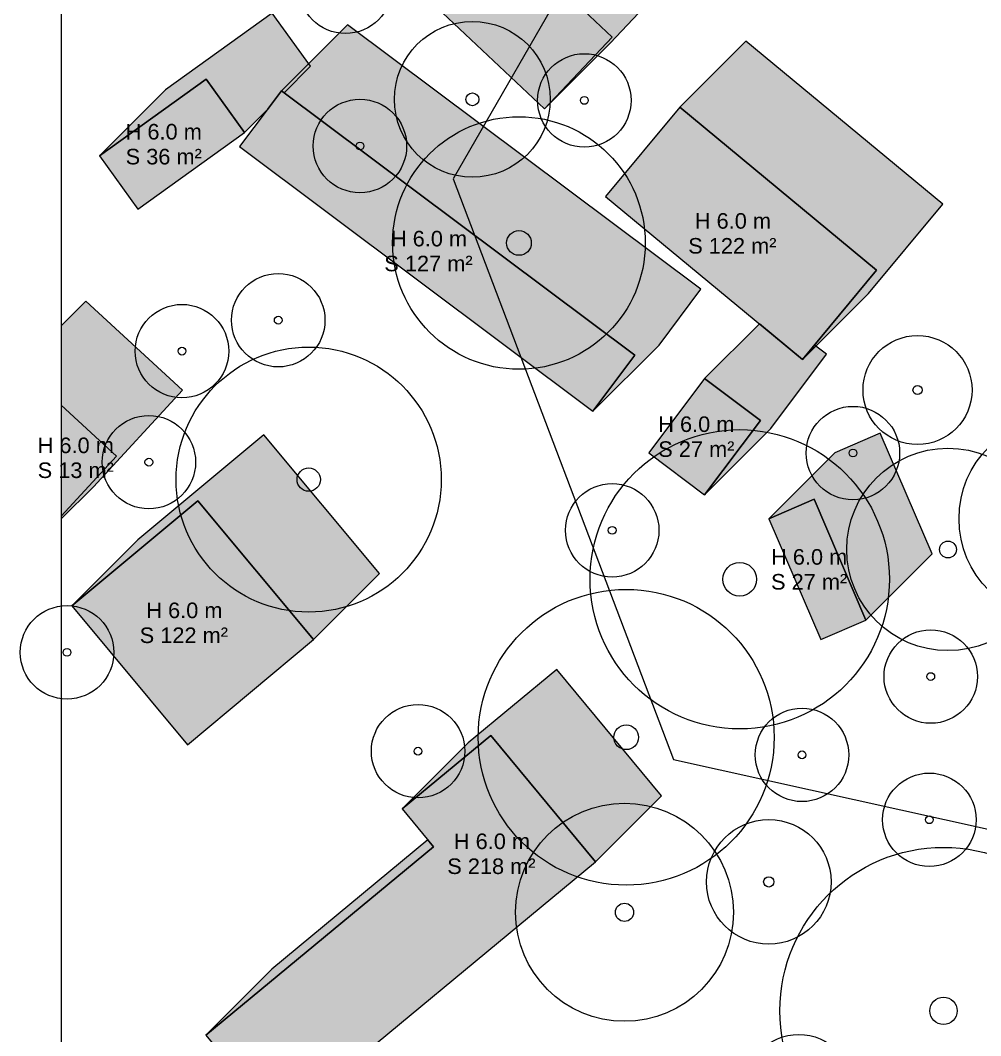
# Model space of a CAD drawing. Header units: metres. Extents: x -3 to 687, y -1 to 1371.
# Drawn here: x -2.6 to 59, y 293.8 to 359.1 of the extents above; entities that cross this region are included whole.
import ezdxf

# ---------------------------------------------------------------- set-up
doc = ezdxf.new("R2010")
doc.units = ezdxf.units.M
doc.header["$MEASUREMENT"] = 0
for name, color, linetype, lineweight, true_color in [('TPX_BUILDING_AREAS_TEXT', 7, 'CONTINUOUS', 0, 0x000000), ('TPX_BUILDING_HEIGHTS_TEXT', 7, 'CONTINUOUS', 0, 0x000000), ('TPX_BUILDINGS', 7, 'CONTINUOUS', 0, 0x000000), ('TPX_BUILDINGS_HATCH', 7, 'CONTINUOUS', 0, 0xf0f0f0), ('TPX_BUILDINGS_SHADOWS_HATCH', 7, 'CONTINUOUS', 0, 0x000000), ('TPX_BUILDINGS_SHADOWS_OUTLINES', 7, 'CONTINUOUS', 0, 0x000000), ('TPX_CONTOUR_LINES_5M', 7, 'CONTINUOUS', 0, 0x969696), ('TPX_FRAME_PROJECT', 7, 'CONTINUOUS', 0, 0x000000), ('TPX_VEGETATION_TREES_INDIVIDUAL', 7, 'CONTINUOUS', 0, 0x136734)]:
    doc.layers.add(name, color=color, linetype=linetype, lineweight=lineweight, true_color=true_color)
doc.styles.add('TPX_TEXTE', font='arial.ttf')

# ---------------------------------------------------------------- blocks, each defined once
blk = doc.blocks.new('TREETR009_CR105')
at = {"layer": 'TPX_VEGETATION_TREES_INDIVIDUAL'}
for radius in [10.5, 0.875]:
    blk.add_circle((0, 0, 0.036), radius, dxfattribs=at)
blk = doc.blocks.new('TREETR008_CR085')
at = {"layer": 'TPX_VEGETATION_TREES_INDIVIDUAL'}
for radius in [8.51, 0.75]:
    blk.add_circle((0, 0, 0.036), radius, dxfattribs=at)
blk = doc.blocks.new('TREETR004_CR050')
at = {"layer": 'TPX_VEGETATION_TREES_INDIVIDUAL'}
for radius in [5, 0.417]:
    blk.add_circle((0, 0, 0.036), radius, dxfattribs=at)
blk = doc.blocks.new('TREETR005_CR065')
at = {"layer": 'TPX_VEGETATION_TREES_INDIVIDUAL'}
for radius in [6.5, 0.542]:
    blk.add_circle((0, 0, 0.036), radius, dxfattribs=at)
blk = doc.blocks.new('TREETR003_CR040')
at = {"layer": 'TPX_VEGETATION_TREES_INDIVIDUAL'}
for radius in [4, 0.333]:
    blk.add_circle((0, 0, 0.036), radius, dxfattribs=at)
blk = doc.blocks.new('TREETR003_CR035')
at = {"layer": 'TPX_VEGETATION_TREES_INDIVIDUAL'}
for radius in [3.5, 0.292]:
    blk.add_circle((0, 0, 0.036), radius, dxfattribs=at)
blk = doc.blocks.new('TREETR003_CR030')
at = {"layer": 'TPX_VEGETATION_TREES_INDIVIDUAL'}
for radius in [3, 0.25]:
    blk.add_circle((0, 0, 0.036), radius, dxfattribs=at)
blk = doc.blocks.new('TREETR006_CR070')
at = {"layer": 'TPX_VEGETATION_TREES_INDIVIDUAL'}
for radius in [7, 0.583]:
    blk.add_circle((0, 0, 0.036), radius, dxfattribs=at)
blk = doc.blocks.new('TREETR008_CR081')
at = {"layer": 'TPX_VEGETATION_TREES_INDIVIDUAL'}
for radius in [8.11, 0.792]:
    blk.add_circle((0, 0, 0.036), radius, dxfattribs=at)
blk = doc.blocks.new('TREETR011_CR096')
at = {"layer": 'TPX_VEGETATION_TREES_INDIVIDUAL'}
for radius in [9.61, 1.083]:
    blk.add_circle((0, 0, 0.036), radius, dxfattribs=at)
blk = doc.blocks.new('TREETR008_CR095')
at = {"layer": 'TPX_VEGETATION_TREES_INDIVIDUAL'}
for radius in [9.5, 0.792]:
    blk.add_circle((0, 0, 0.036), radius, dxfattribs=at)

msp = doc.modelspace()

# ---------------------------------------------------------------- hatches: boundary and pattern name
at = {"layer": 'TPX_BUILDINGS_HATCH'}
for points in [[(21.56, 371.007), (17.217, 366.405), (31.03, 353.369), (35.373, 357.983), (21.56, 371.007)], [(9.307, 355.275), (2.463, 350.342), (4.928, 346.927), (11.773, 351.859), (9.307, 355.275)], [(14.144, 354.519), (11.458, 350.942), (34.145, 333.953), (36.832, 337.541), (14.144, 354.519)], [(39.723, 353.474), (34.958, 347.734), (47.599, 337.271), (52.355, 343.011), (39.723, 353.474)], [(41.307, 336.046), (37.729, 331.27), (41.312, 328.586), (44.89, 333.362), (41.307, 336.046)], [(0, 334.335), (0, 327.214), (3.55, 331.067), (0, 334.335)], [(8.778, 328.191), (0.681, 321.441), (8.11, 312.524), (16.207, 319.285), (8.778, 328.191)], [(48.336, 328.297), (45.433, 327.039), (48.766, 319.292), (51.669, 320.539), (48.336, 328.297)], [(23.91, 305.976), (9.289, 293.869), (14.002, 288.182), (34.306, 305), (27.578, 313.123), (21.894, 308.412), (23.91, 305.976)]]:
    msp.add_hatch(color=256, dxfattribs=at).paths.add_polyline_path(points)
at = {"layer": 'TPX_BUILDINGS_SHADOWS_HATCH'}
for points in [[(25.802, 375.25), (21.56, 371.007), (35.373, 357.983), (31.03, 353.369), (35.273, 357.612), (39.615, 362.225), (25.802, 375.25)], [(6.705, 354.585), (2.463, 350.342), (9.307, 355.275), (11.773, 351.859), (13.274, 353.36), (14.144, 354.519), (14.309, 354.395), (16.016, 356.102), (13.55, 359.518), (6.705, 354.585)], [(18.387, 358.762), (14.144, 354.519), (36.832, 337.541), (34.145, 333.953), (38.388, 338.196), (41.074, 341.783), (18.387, 358.762)], [(43.966, 357.717), (39.723, 353.474), (52.355, 343.011), (47.599, 337.271), (51.842, 341.513), (56.598, 347.253), (43.966, 357.717)], [(0, 327.214), (0, 327.028), (2.075, 329.103), (7.793, 335.31), (1.587, 341.023), (0, 339.436), (0, 334.335), (3.55, 331.067), (0, 327.214)], [(44.827, 339.565), (41.307, 336.046), (44.89, 333.362), (41.312, 328.586), (45.554, 332.829), (49.133, 337.605), (48.357, 338.186), (47.599, 337.271), (44.827, 339.565)], [(4.923, 325.684), (0.681, 321.441), (8.778, 328.191), (16.207, 319.285), (20.45, 323.528), (13.021, 332.433), (4.923, 325.684)], [(49.675, 331.281), (45.433, 327.039), (48.336, 328.297), (51.669, 320.539), (55.912, 324.781), (52.578, 332.539), (49.675, 331.281)], [(26.137, 312.655), (21.894, 308.412), (27.578, 313.123), (34.306, 305), (38.549, 309.243), (31.821, 317.366), (26.137, 312.655)], [(13.532, 298.112), (9.289, 293.869), (23.91, 305.976), (23.551, 306.409), (13.532, 298.112)]]:
    msp.add_hatch(color=256, dxfattribs=at).paths.add_polyline_path(points)

# ---------------------------------------------------------------- linework, layer by layer
at = {"layer": 'TPX_BUILDINGS', "elevation": 0.042}
for points in [[(21.56, 371.007), (17.217, 366.405), (31.03, 353.369), (35.373, 357.983)], [(9.307, 355.275), (2.463, 350.342), (4.928, 346.927), (11.773, 351.859)], [(14.144, 354.519), (11.458, 350.942), (34.145, 333.953), (36.832, 337.541)], [(39.723, 353.474), (34.958, 347.734), (47.599, 337.271), (52.355, 343.011)], [(41.307, 336.046), (37.729, 331.27), (41.312, 328.586), (44.89, 333.362)], [(0, 334.335), (0, 327.214), (3.55, 331.067)], [(8.778, 328.191), (0.681, 321.441), (8.11, 312.524), (16.207, 319.285)], [(48.336, 328.297), (45.433, 327.039), (48.766, 319.292), (51.669, 320.539)], [(23.91, 305.976), (9.289, 293.869), (14.002, 288.182), (34.306, 305), (27.578, 313.123), (21.894, 308.412)]]:
    msp.add_lwpolyline(points, close=True, dxfattribs=at)
at = {"layer": 'TPX_BUILDINGS_SHADOWS_OUTLINES', "elevation": 0.039}
for points in [[(25.802, 375.25), (21.56, 371.007), (35.373, 357.983), (31.03, 353.369), (35.273, 357.612), (39.615, 362.225)], [(6.705, 354.585), (2.463, 350.342), (9.307, 355.275), (11.773, 351.859), (13.274, 353.36), (14.144, 354.519), (14.309, 354.395), (16.016, 356.102), (13.55, 359.518)], [(18.387, 358.762), (14.144, 354.519), (36.832, 337.541), (34.145, 333.953), (38.388, 338.196), (41.074, 341.783)], [(43.966, 357.717), (39.723, 353.474), (52.355, 343.011), (47.599, 337.271), (51.842, 341.513), (56.598, 347.253)], [(0, 327.214), (0, 327.028), (2.075, 329.103), (7.793, 335.31), (1.587, 341.023), (0, 339.436), (0, 334.335), (3.55, 331.067)], [(44.827, 339.565), (41.307, 336.046), (44.89, 333.362), (41.312, 328.586), (45.554, 332.829), (49.133, 337.605), (48.357, 338.186), (47.599, 337.271)], [(4.923, 325.684), (0.681, 321.441), (8.778, 328.191), (16.207, 319.285), (20.45, 323.528), (13.021, 332.433)], [(49.675, 331.281), (45.433, 327.039), (48.336, 328.297), (51.669, 320.539), (55.912, 324.781), (52.578, 332.539)], [(26.137, 312.655), (21.894, 308.412), (27.578, 313.123), (34.306, 305), (38.549, 309.243), (31.821, 317.366)], [(13.532, 298.112), (9.289, 293.869), (23.91, 305.976), (23.551, 306.409)]]:
    msp.add_lwpolyline(points, close=True, dxfattribs=at)
at = {"layer": 'TPX_CONTOUR_LINES_5M', "elevation": 0.048}
msp.add_lwpolyline([(65.511, 418.908), (25.163, 348.885), (39.307, 311.58), (65.511, 305.782), (86.816, 318.547), (96.697, 348.885), (86.606, 379.223), (96.345, 409.561), (65.511, 418.908)], dxfattribs=at)
at = {"layer": 'TPX_FRAME_PROJECT', "elevation": 0}
msp.add_lwpolyline([(0, 0), (681.314, 0), (681.314, 1365.202), (0, 1365.202)], close=True, dxfattribs=at)

# ---------------------------------------------------------------- block references
at = {"layer": 'TPX_VEGETATION_TREES_INDIVIDUAL'}
for name, p in [('TREETR003_CR030', (18.254, 361.214, 0.036)), ('TREETR004_CR050', (26.401, 353.981, 0.036)), ('TREETR003_CR030', (33.59, 353.912, 0.036)), ('TREETR003_CR030', (19.183, 350.985, 0.036)), ('TREETR008_CR081', (29.393, 344.754, 0.036)), ('TREETR003_CR030', (13.939, 339.794, 0.036)), ('TREETR003_CR030', (7.757, 337.809, 0.036)), ('TREETR003_CR035', (54.98, 335.309, 0.036)), ('TREETR008_CR085', (15.894, 329.555, 0.036)), ('TREETR003_CR030', (50.832, 331.261, 0.036)), ('TREETR003_CR030', (5.634, 330.676, 0.036)), ('TREETR005_CR065', (64.144, 327.045, 0.036)), ('TREETR011_CR096', (43.564, 323.155, 0.036)), ('TREETR005_CR065', (56.935, 325.07, 0.036)), ('TREETR003_CR030', (35.378, 326.3, 0.036)), ('TREETR008_CR095', (36.277, 313.006, 0.036)), ('TREETR003_CR030', (0.381, 318.462, 0.036)), ('TREETR003_CR030', (55.829, 316.905, 0.036)), ('TREETR003_CR030', (22.916, 312.113, 0.036)), ('TREETR003_CR030', (47.564, 311.875, 0.036)), ('TREETR003_CR030', (55.741, 307.708, 0.036)), ('TREETR006_CR070', (36.168, 301.764, 0.036)), ('TREETR003_CR040', (45.431, 303.719, 0.036)), ('TREETR009_CR105', (56.649, 295.435, 0.036)), ('TREETR003_CR035', (47.357, 290.414, 0.036))]:
    msp.add_blockref(name, p, dxfattribs=at)

# ---------------------------------------------------------------- texts
at = {"layer": 'TPX_BUILDING_AREAS_TEXT', "style": 'TPX_TEXTE'}
for s, p in [('S 36 m²', (4.143, 349.801, 0.045)), ('S 122 m²', (40.258, 344.073, 0.045)), ('S 127 m²', (20.748, 342.936, 0.045)), ('S 27 m²', (38.334, 331.016, 0.045)), ('S 13 m²', (-1.505, 329.658, 0.045)), ('S 27 m²', (45.576, 322.493, 0.045)), ('S 122 m²', (5.044, 319.059, 0.045)), ('S 218 m²', (24.79, 304.224, 0.045))]:
    msp.add_text(s, height=1, dxfattribs=at).set_placement(p)
at = {"layer": 'TPX_BUILDING_HEIGHTS_TEXT', "style": 'TPX_TEXTE'}
for p in [(4.143, 351.401, 0.045), (40.683, 345.673, 0.045), (21.173, 344.536, 0.045), (38.334, 332.616, 0.045), (-1.505, 331.258, 0.045), (45.576, 324.093, 0.045), (5.469, 320.659, 0.045), (25.215, 305.824, 0.045)]:
    msp.add_text('H 6.0 m', height=1, dxfattribs=at).set_placement(p)

doc.saveas('drawing.dxf')
